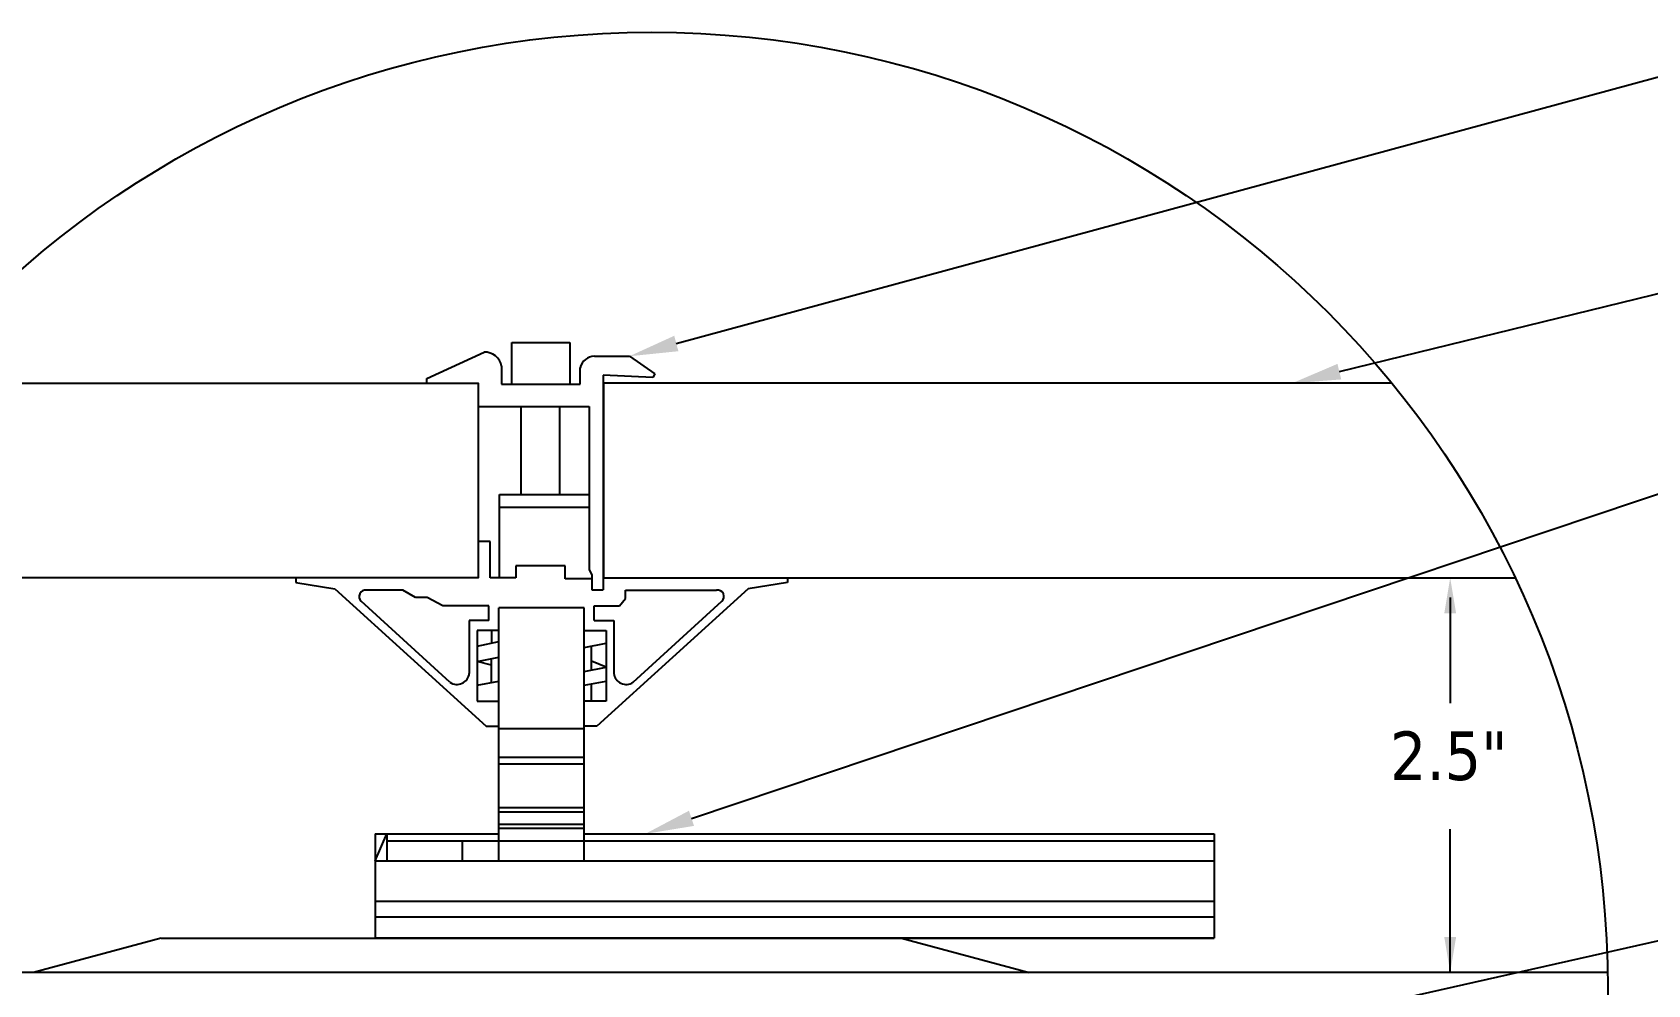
# Model space of a CAD drawing. Header units: inches. Extents: x 10 to 190, y 5 to 37.
# Drawn here: x 97.45 to 108.88, y 12.98 to 19.72 of the extents above; entities that cross this region are included whole.
import ezdxf
from ezdxf import colors
from ezdxf.entities.mleader import LeaderData, LeaderLine
from ezdxf.math import Vec2, Vec3

# ---------------------------------------------------------------- set-up
doc = ezdxf.new("R2010")
doc.units = ezdxf.units.IN
doc.header["$MEASUREMENT"] = 0
doc.styles.add('Tahoma', font='tahoma.ttf')

msp = doc.modelspace()

# ---------------------------------------------------------------- linework, layer by layer
for p, q in [((100.843, 17.23), (100.843, 17.525)), ((100.843, 17.525), (101.254, 17.525)), ((101.254, 17.525), (101.254, 17.23)), ((100.243, 17.269), (100.647, 17.456)), ((101.428, 17.427), (101.675, 17.427)), ((101.675, 17.427), (101.856, 17.302)), ((100.243, 17.236), (100.243, 17.269)), ((100.77, 17.356), (100.77, 17.23)), ((101.327, 17.23), (101.327, 17.346)), ((101.841, 17.276), (101.489, 17.292)), ((101.489, 17.292), (101.489, 15.776)), ((101.856, 17.302), (101.841, 17.276)), ((100.77, 17.23), (101.327, 17.23)), ((100.606, 17.072), (101.39, 17.072)), ((100.909, 16.449), (100.909, 17.072)), ((101.183, 16.449), (101.183, 17.072)), ((101.39, 17.072), (101.39, 15.916)), ((100.756, 15.859), (100.756, 16.449)), ((100.756, 16.449), (101.39, 16.449)), ((100.756, 16.359), (101.39, 16.359)), ((100.691, 16.118), (100.606, 16.118)), ((100.691, 15.859), (100.691, 16.118)), ((101.222, 15.944), (100.871, 15.944)), ((100.871, 15.944), (100.871, 15.859)), ((101.222, 15.854), (101.222, 15.944)), ((101.39, 15.916), (101.41, 15.882)), ((101.41, 15.882), (101.41, 15.776)), ((99.315, 15.859), (99.315, 15.826)), ((99.315, 15.826), (99.593, 15.783)), ((99.593, 15.783), (100.662, 14.812)), ((100.073, 15.772), (99.817, 15.772)), ((100.163, 15.721), (100.073, 15.772)), ((100.871, 15.859), (100.691, 15.859)), ((101.41, 15.854), (101.222, 15.854)), ((101.41, 15.776), (101.489, 15.776)), ((102.514, 15.783), (101.445, 14.812)), ((101.489, 15.859), (102.793, 15.859)), ((101.648, 15.714), (101.648, 15.772)), ((101.648, 15.772), (102.291, 15.772)), ((102.793, 15.826), (102.514, 15.783)), ((102.793, 15.859), (102.793, 15.826)), ((100.406, 15.122), (99.779, 15.694)), ((100.245, 15.721), (100.163, 15.721)), ((100.355, 15.663), (100.245, 15.721)), ((100.682, 15.663), (100.355, 15.663)), ((100.682, 15.558), (100.682, 15.663)), ((101.426, 15.558), (101.426, 15.663)), ((101.426, 15.663), (101.606, 15.663)), ((101.606, 15.663), (101.648, 15.714)), ((101.702, 15.122), (102.329, 15.694)), ((107.48, 15.722), (107.48, 14.975)), ((100.682, 15.558), (100.543, 15.558)), ((100.543, 15.558), (100.543, 15.184)), ((101.356, 15.649), (100.752, 15.649)), ((100.752, 13.86), (100.752, 15.649)), ((101.356, 13.86), (101.356, 15.649)), ((101.426, 15.558), (101.565, 15.558)), ((101.565, 15.558), (101.565, 15.184)), ((100.752, 15.487), (100.598, 15.487)), ((100.598, 15.487), (100.598, 14.987)), ((100.702, 15.399), (100.702, 15.487)), ((101.356, 15.487), (101.51, 15.487)), ((101.51, 15.487), (101.51, 14.987)), ((100.598, 15.378), (100.752, 15.409)), ((101.356, 15.368), (101.51, 15.399)), ((101.406, 15.208), (101.406, 15.378)), ((100.598, 15.269), (100.752, 15.3)), ((100.7, 15.243), (100.598, 15.269)), ((100.7, 15.12), (100.7, 15.29)), ((101.356, 15.198), (101.51, 15.229)), ((101.51, 15.229), (101.406, 15.272)), ((100.598, 15.1), (100.752, 15.13)), ((101.356, 15.1), (101.51, 15.13)), ((101.407, 14.987), (101.407, 15.11)), ((100.598, 14.987), (100.752, 14.987)), ((101.51, 14.987), (101.356, 14.987)), ((100.662, 14.812), (100.752, 14.812)), ((101.356, 14.792), (100.752, 14.792)), ((101.445, 14.812), (101.356, 14.812)), ((101.356, 14.59), (100.752, 14.59)), ((101.356, 14.542), (100.752, 14.542)), ((101.356, 14.234), (100.752, 14.234)), ((101.356, 14.203), (100.752, 14.203)), ((101.356, 14.115), (100.752, 14.115)), ((101.356, 14.087), (100.752, 14.087)), ((107.48, 13.07), (107.48, 14.082)), ((99.877, 14.05), (100.752, 14.05)), ((99.877, 14.05), (99.877, 13.313)), ((99.877, 13.86), (99.959, 14.05)), ((99.959, 14.05), (99.959, 13.86)), ((99.959, 14), (105.81, 14)), ((100.494, 13.86), (100.494, 14)), ((101.356, 14.05), (105.81, 14.05)), ((105.81, 14.05), (105.81, 13.313)), ((99.877, 13.86), (105.81, 13.86)), ((99.877, 13.574), (105.81, 13.574)), ((99.877, 13.462), (105.81, 13.462)), ((98.364, 13.313), (97.461, 13.07)), ((98.364, 13.313), (103.6, 13.313)), ((103.6, 13.313), (104.503, 13.07)), ((108.593, 13.07), (95.073, 13.07))]:
    msp.add_line(p, q)
at = {"lineweight": 30}
msp.add_line((99.877, 13.313), (105.81, 13.313), dxfattribs=at)
at = {"color": 3}
for points in [[(96.599, 17.236), (100.606, 17.236), (100.606, 15.859), (95.724, 15.859)], [(107.067, 17.236), (101.491, 17.236), (101.491, 15.859), (107.939, 15.859)]]:
    msp.add_lwpolyline(points, dxfattribs=at)
msp.add_circle((101.833, 12.957), 6.761)
for centre, radius, start, end in [((100.653, 17.337), 0.119, 9.2213, 92.7476), ((101.435, 17.315), 0.113, 93.7465, 164.1275), ((99.809, 15.728), 0.0452, 79.9224, 227.5981), ((102.299, 15.728), 0.0452, 312.4019, 100.0776), ((100.456, 15.194), 0.0875, 235.3504, 353.6486), ((101.652, 15.194), 0.0875, 186.3514, 304.6496)]:
    msp.add_arc(centre, radius, start, end)
for points in [[(107.438, 15.609), (107.522, 15.609), (107.48, 15.859)], [(107.438, 13.32), (107.522, 13.32), (107.48, 13.07)]]:
    msp.add_solid(points)

# ---------------------------------------------------------------- texts
at = {"insert": (107.453, 14.774), "char_height": 0.34375, "attachment_point": 1, "style": 'Tahoma'}
msp.add_mtext('\\A1;\\pi-0.39881;2.5"', dxfattribs=at)

# ---------------------------------------------------------------- leaders
ml = msp.add_multileader_mtext('Standard')
ml.set_content('SFM MICRORAIL', color=256, style='Tahoma')
ml.set_leader_properties()
ml.build(insert=Vec2(0, 0))
ml.multileader.update_dxf_attribs({"dogleg_length": 0.36, "arrow_head_size": 0.344, "scale": 4})
ctx = ml.context
ctx.base_point, ctx.scale, ctx.char_height, ctx.arrow_head_size, ctx.landing_gap_size, ctx.plane_origin = Vec3(111.357, 19.518), 4, 0.34375, 0.344, 0.495, Vec3(106.659, 15.021)
notes = []
notes.append((ctx, [(0, (1, 1, 0), (109.377, 19.518), (1, 0), 1.98, [(0, [(101.675, 17.427)], 0, [])])]))
ctx.mtext.insert, ctx.mtext.flow_direction = Vec3(111.852, 19.693), 5
ml = msp.add_multileader_mtext('Standard')
ml.set_content('PV MODULE', color=256, style='Tahoma')
ml.set_leader_properties()
ml.build(insert=Vec2(0, 0))
ml.multileader.update_dxf_attribs({"dogleg_length": 0.36, "arrow_head_size": 0.344, "scale": 4})
ctx = ml.context
ctx.base_point, ctx.scale, ctx.char_height, ctx.arrow_head_size, ctx.landing_gap_size, ctx.plane_origin = Vec3(111.361, 17.977), 4, 0.3438, 0.344, 0.495, Vec3(107.43, 17.723)
notes.append((ctx, [(0, (1, 1, 0), (109.381, 17.977), (1, 0), 1.98, [(0, [(106.362, 17.236)], 0, [])])]))
ctx.mtext.insert, ctx.mtext.width, ctx.mtext.flow_direction = Vec3(111.856, 18.152), 6.79928, 5
ml = msp.add_multileader_mtext('Standard')
ml.set_content('SFM SLIDER', color=256, style='Tahoma')
ml.set_leader_properties()
ml.build(insert=Vec2(0, 0))
ml.multileader.update_dxf_attribs({"dogleg_length": 0.36, "arrow_head_size": 0.344, "scale": 4})
ctx = ml.context
ctx.base_point, ctx.scale, ctx.char_height, ctx.arrow_head_size, ctx.landing_gap_size, ctx.plane_origin = Vec3(111.361, 16.599), 4, 0.3438, 0.344, 0.495, Vec3(107.43, 16.344)
notes.append((ctx, [(0, (1, 1, 0), (109.381, 16.599), (1, 0), 1.98, [(0, [(101.788, 14.05)], 0, [])])]))
ctx.mtext.insert, ctx.mtext.width, ctx.mtext.flow_direction = Vec3(111.856, 16.774), 6.79928, 5
ml = msp.add_multileader_mtext('Standard')
ml.set_content('ECOFASTEN FLAT TILE FLASHING', color=256, style='Tahoma')
ml.set_leader_properties()
ml.build(insert=Vec2(0, 0))
ml.multileader.update_dxf_attribs({"dogleg_length": 0.36, "arrow_head_size": 0.344, "scale": 4})
ctx = ml.context
ctx.base_point, ctx.scale, ctx.char_height, ctx.arrow_head_size, ctx.landing_gap_size, ctx.plane_origin = Vec3(111.332, 13.525), 4, 0.34375, 0.344, 0.495, Vec3(110.312, 13.671)
notes.append((ctx, [(0, (1, 1, 0), (109.969, 13.525), (1, 0), 1.363, [(0, [(102.602, 11.865)], 0, [])])]))
ctx.mtext.insert, ctx.mtext.flow_direction = Vec3(111.827, 13.701), 5
for ctx, leaders in notes:
    for number, flags, end, landing, length, lines in leaders:
        leader = LeaderData()
        leader.index, (leader.has_last_leader_line, leader.has_dogleg_vector, leader.attachment_direction) = number, flags
        leader.last_leader_point, leader.dogleg_vector, leader.dogleg_length = Vec3(end), Vec3(landing), length
        for number, points, colour, breaks in lines:
            line = LeaderLine()
            line.index, line.vertices, line.color, line.breaks = number, Vec3.list(points), colors.encode_raw_color(colour), breaks
            leader.lines.append(line)
        ctx.leaders.append(leader)

doc.saveas('drawing.dxf')
